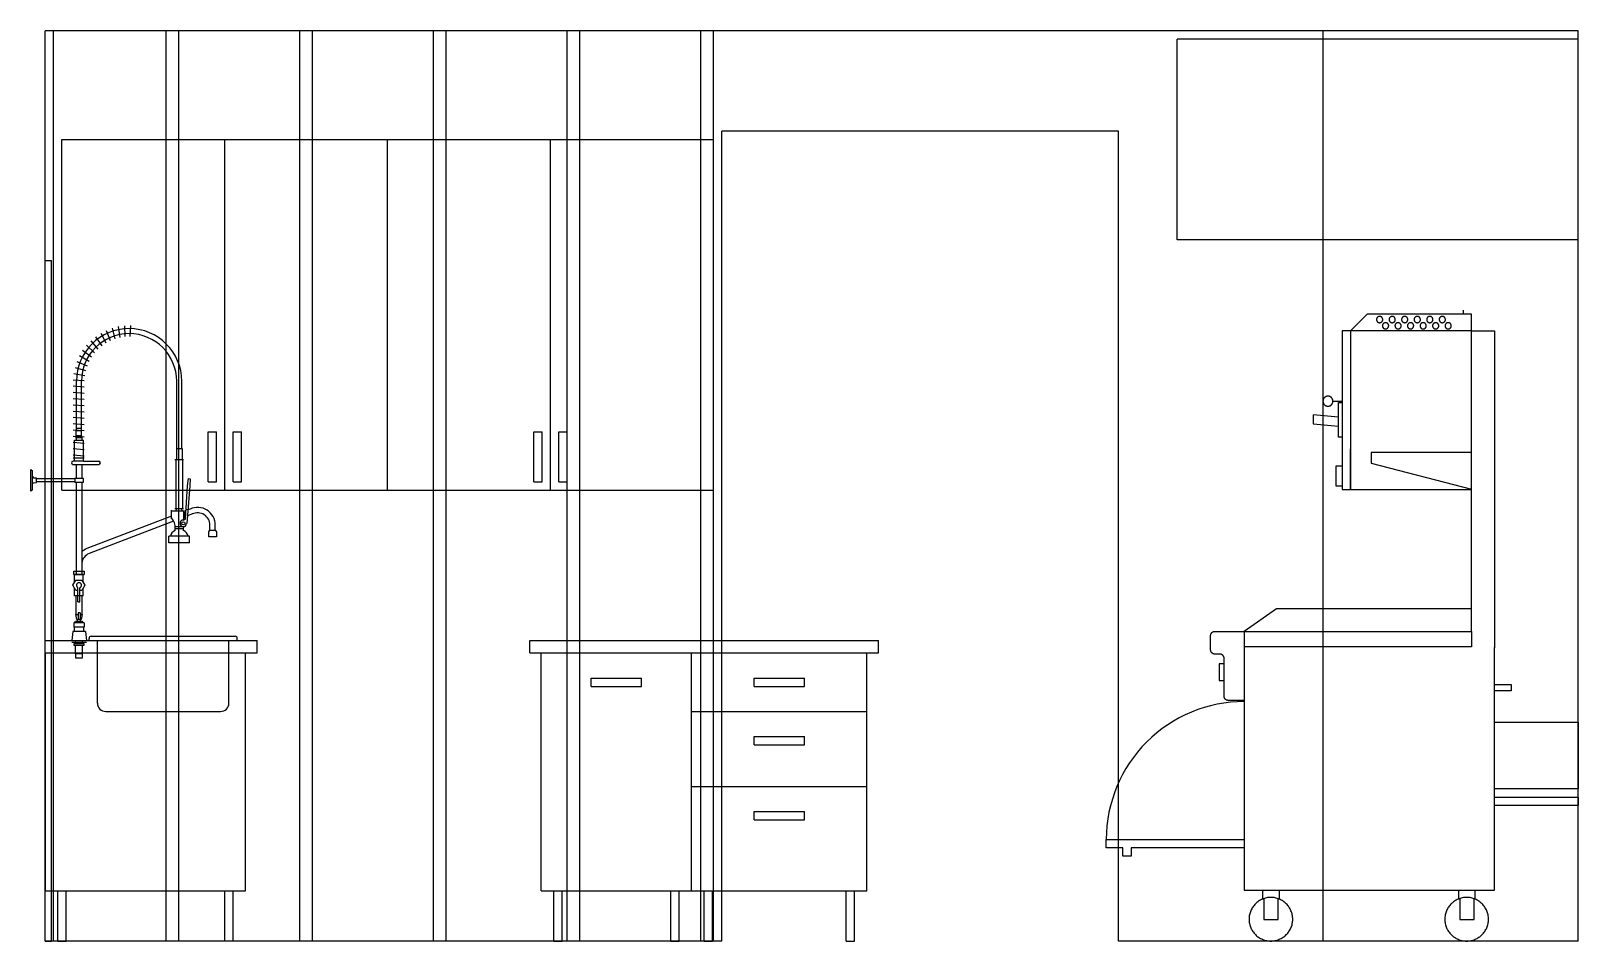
# Model space of a CAD drawing. Header units: inches. Extents: x -538 to 484, y -32 to 459.
# Drawn here: x 298.3 to 483.5, y 200 to 309 of the extents above; entities that cross this region are included whole.
import ezdxf

# ---------------------------------------------------------------- set-up
doc = ezdxf.new("R2010")
doc.units = ezdxf.units.IN
doc.header["$MEASUREMENT"] = 0
for name, color, linetype, lineweight, true_color in [('All Cabinets ... Floor', 6, 'Continuous', 25, 0xff00ff), ('All Cabinets ... Wall', 6, 'Continuous', 25, 0xff00ff), ('Clearances ... Hatches', 2, 'Continuous', 25, 0xffff00), ('Countertops', 9, 'Continuous', 25, 0xc0c0c0), ('Equipment ... Range', 1, 'Continuous', 25, 0xff0000), ('Equipment ... Sink', 1, 'Continuous', 25, 0xff0000), ('Equipment ... Sink ... Faucet', 1, 'Continuous', 25, 0xff0000), ('hood', 3, 'Continuous', 25, 0x00ff00), ('Room ... Doors And Windows', 30, 'Continuous', 25, 0xff7f00), ('Room ... Walls', 4, 'Continuous', 25, 0x00ffff), ('Room ... Walls ... Studs', 5, 'Continuous', 25, 0x0000ff)]:
    doc.layers.add(name, color=color, linetype=linetype, lineweight=lineweight, true_color=true_color)

msp = doc.modelspace()

# ---------------------------------------------------------------- linework, layer by layer
at = {"layer": 'All Cabinets ... Floor'}
for p, q in [((300, 234.5), (324, 234.5)), ((300, 234.5), (300, 206)), ((324, 206), (324, 234.5)), ((359.38, 206), (359.38, 234.5)), ((359.38, 234.5), (398.38, 234.5)), ((377.38, 206), (377.38, 234.5)), ((398.38, 206), (398.38, 234.5)), ((365.38, 231.5), (371.38, 231.5)), ((365.38, 230.5), (365.38, 231.5)), ((365.38, 230.5), (371.38, 230.5)), ((371.38, 230.5), (371.38, 231.5)), ((384.88, 231.5), (390.88, 231.5)), ((384.88, 230.5), (384.88, 231.5)), ((384.88, 230.5), (390.88, 230.5)), ((390.88, 230.5), (390.88, 231.5)), ((377.38, 227.5), (398.38, 227.5)), ((384.88, 224.5), (390.88, 224.5)), ((384.88, 223.5), (384.88, 224.5)), ((390.88, 223.5), (390.88, 224.5)), ((384.88, 223.5), (390.88, 223.5)), ((377.38, 218.5), (398.38, 218.5)), ((384.88, 215.5), (390.88, 215.5)), ((384.88, 214.5), (384.88, 215.5)), ((390.88, 214.5), (390.88, 215.5)), ((384.88, 214.5), (390.88, 214.5)), ((300, 206), (324, 206)), ((301.5, 200), (301.5, 206)), ((302.5, 200), (302.5, 206)), ((321.5, 200), (321.5, 206)), ((322.5, 200), (322.5, 206)), ((359.38, 206), (398.38, 206)), ((360.88, 200), (360.88, 206)), ((361.88, 200), (361.88, 206)), ((374.88, 200), (374.88, 206)), ((375.88, 200), (375.88, 206)), ((378.88, 200), (378.88, 206)), ((379.88, 200), (379.88, 206)), ((395.88, 200), (395.88, 206)), ((396.88, 200), (396.88, 206)), ((301.5, 200), (302.5, 200)), ((360.88, 200), (361.88, 200)), ((374.88, 200), (375.88, 200)), ((378.88, 200), (379.88, 200)), ((395.88, 200), (396.88, 200))]:
    msp.add_line(p, q, dxfattribs=at)
at = {"layer": 'All Cabinets ... Wall'}
for p, q in [((302, 254), (302, 296)), ((302, 296), (380, 296)), ((321.5, 254), (321.5, 296)), ((341, 254), (341, 296)), ((360.5, 254), (360.5, 296)), ((380, 254), (380, 296)), ((319.5, 255), (319.5, 261)), ((319.5, 261), (320.5, 261)), ((320.5, 255), (320.5, 261)), ((322.5, 255), (322.5, 261)), ((322.5, 261), (323.5, 261)), ((323.5, 255), (323.5, 261)), ((358.5, 255), (358.5, 261)), ((358.5, 261), (359.5, 261)), ((359.5, 255), (359.5, 261)), ((361.5, 255), (361.5, 261)), ((361.5, 261), (362.5, 261)), ((362.5, 255), (362.5, 261)), ((302, 254), (380, 254)), ((319.5, 255), (320.5, 255)), ((322.5, 255), (323.5, 255)), ((358.5, 255), (359.5, 255)), ((361.5, 255), (362.5, 255))]:
    msp.add_line(p, q, dxfattribs=at)
at = {"layer": 'Clearances ... Hatches'}
for points in [[(443.53, 228.69), (442.71, 228.67), (441.9, 228.6), (441.1, 228.5), (440.3, 228.37), (439.51, 228.19), (438.73, 227.97), (437.97, 227.72), (437.22, 227.43), (436.48, 227.1), (435.76, 226.74), (435.06, 226.34), (434.38, 225.91), (433.72, 225.45), (433.08, 224.95), (432.46, 224.42), (431.87, 223.85), (431.3, 223.26), (430.77, 222.64), (430.27, 222), (429.81, 221.34), (429.37, 220.66), (428.98, 219.96), (428.62, 219.24), (428.29, 218.5), (428, 217.75), (427.75, 216.98), (427.53, 216.21), (427.35, 215.42), (427.21, 214.62), (427.11, 213.82), (427.05, 213), (427.03, 212.19)], [(443.52, 211.17), (430.02, 211.17), (430.02, 210.17), (429.02, 210.17), (429.02, 211.17), (427.02, 211.17), (427.02, 212.17), (443.52, 212.17)]]:
    msp.add_lwpolyline(points, dxfattribs=at)
at = {"layer": 'Countertops'}
for p, q in [((300, 236), (325.38, 236)), ((325.38, 234.5), (325.38, 236)), ((358, 234.5), (358, 236)), ((358, 236), (399.75, 236)), ((399.75, 234.5), (399.75, 236)), ((300, 234.5), (325.38, 234.5)), ((358, 234.5), (399.75, 234.5))]:
    msp.add_line(p, q, dxfattribs=at)
at = {"layer": 'Equipment ... Range'}
for points in [[(470.75, 273.07), (455.25, 273.07), (455.25, 254.07), (470.75, 254.07), (470.75, 275.07), (458.25, 275.07), (456.25, 273.07), (456.25, 254.07), (456.25, 258.96)], [(469.75, 275.57), (469.75, 275.07)], [(470.75, 237.09), (470.75, 273.07), (473.5, 273.07), (473.5, 235.13)], [(454.82, 262.76), (451.79, 263.04), (451.79, 261.95), (454.82, 261.67)], [(454.16, 264.66), (455.25, 264.66)], [(455.25, 260.33), (454.82, 260.33), (454.82, 264.49), (455.25, 264.49)], [(470.75, 258.5), (458.75, 258.5), (458.75, 257.25), (470.75, 254.12)], [(455.25, 256.88), (454.5, 256.88), (454.5, 254.52), (455.25, 254.52)], [(470.62, 239.8), (447.4, 239.8), (443.53, 237.09)], [(443.52, 228.83), (441.63, 228.83), (441.6, 228.83), (441.57, 228.83), (441.55, 228.83), (441.52, 228.84), (441.5, 228.84), (441.48, 228.85), (441.45, 228.86), (441.43, 228.86), (441.41, 228.87), (441.39, 228.89), (441.37, 228.9), (441.35, 228.91), (441.33, 228.92), (441.31, 228.94), (441.29, 228.95), (441.27, 228.97), (441.25, 228.99), (441.24, 229.01), (441.22, 229.03), (441.21, 229.05), (441.2, 229.07), (441.19, 229.09), (441.17, 229.11), (441.16, 229.13), (441.16, 229.15), (441.15, 229.18), (441.14, 229.2), (441.14, 229.22), (441.13, 229.25), (441.13, 229.27), (441.13, 229.3), (441.13, 229.33), (441.13, 233.87), (441.12, 233.89), (441.12, 233.92), (441.12, 233.94), (441.12, 233.97), (441.11, 233.99), (441.1, 234.01), (441.1, 234.04), (441.09, 234.06), (441.08, 234.08), (441.07, 234.1), (441.05, 234.12), (441.04, 234.14), (441.03, 234.16), (441.01, 234.18), (441, 234.2), (440.98, 234.22), (440.96, 234.24), (440.94, 234.25), (440.92, 234.27), (440.9, 234.28), (440.88, 234.3), (440.86, 234.31), (440.84, 234.32), (440.82, 234.33), (440.79, 234.34), (440.77, 234.35), (440.75, 234.35), (440.72, 234.36), (440.7, 234.36), (440.67, 234.36), (440.65, 234.37), (440.63, 234.37), (440.02, 234.37), (440, 234.37), (439.97, 234.37), (439.95, 234.37), (439.93, 234.38), (439.9, 234.38), (439.88, 234.39), (439.85, 234.4), (439.83, 234.41), (439.81, 234.42), (439.79, 234.43), (439.77, 234.44), (439.75, 234.45), (439.73, 234.47), (439.71, 234.48), (439.69, 234.5), (439.67, 234.51), (439.65, 234.53), (439.64, 234.55), (439.62, 234.57), (439.61, 234.59), (439.59, 234.61), (439.58, 234.63), (439.57, 234.65), (439.56, 234.68), (439.55, 234.7), (439.55, 234.72), (439.54, 234.75), (439.53, 234.77), (439.53, 234.79), (439.53, 234.82), (439.52, 234.84), (439.52, 234.87), (439.52, 236.59), (439.52, 236.62), (439.53, 236.64), (439.53, 236.67), (439.53, 236.69), (439.54, 236.72), (439.55, 236.74), (439.55, 236.76), (439.56, 236.78), (439.57, 236.81), (439.58, 236.83), (439.59, 236.85), (439.61, 236.87), (439.62, 236.89), (439.64, 236.91), (439.65, 236.93), (439.67, 236.95), (439.69, 236.96), (439.71, 236.98), (439.73, 237), (439.75, 237.01), (439.77, 237.02), (439.79, 237.03), (439.81, 237.05), (439.83, 237.06), (439.85, 237.06), (439.88, 237.07), (439.9, 237.08), (439.93, 237.08), (439.95, 237.09), (439.97, 237.09), (440, 237.09), (440.02, 237.09), (470.75, 237.09), (470.75, 235.24), (443.52, 235.24)], [(443.52, 237.09), (443.52, 206.1), (473.5, 206.1), (473.5, 235.14)], [(441.13, 233.22), (440.54, 233.22)], [(440.54, 233.22), (440.54, 231.22)], [(440.54, 231.22), (441.13, 231.22)], [(473.5, 230.72), (475.5, 230.72), (475.5, 229.97), (473.5, 229.97)], [(473.5, 226.23), (483.5, 226.23), (483.5, 218.23), (473.5, 218.23)], [(473.5, 217.23), (483.5, 217.23), (483.5, 216.23), (473.5, 216.23)], [(445.74, 206.1), (445.74, 205.04), (445.89, 205.04), (445.89, 202.6), (447.61, 202.6), (447.61, 205.04), (447.76, 205.04), (447.76, 206.1)], [(469.18, 206.1), (469.18, 205.04), (469.33, 205.04), (469.33, 202.6), (471.05, 202.6), (471.05, 205.04), (471.2, 205.04), (471.2, 206.1)]]:
    msp.add_lwpolyline(points, dxfattribs=at)
for points in [[(460.12, 274.43), (460.12, 274.45), (460.12, 274.47), (460.12, 274.49), (460.12, 274.51), (460.11, 274.53), (460.11, 274.54), (460.1, 274.56), (460.09, 274.58), (460.09, 274.6), (460.08, 274.61), (460.07, 274.63), (460.06, 274.64), (460.05, 274.66), (460.04, 274.67), (460.03, 274.68), (460.01, 274.7), (460, 274.71), (459.99, 274.72), (459.97, 274.73), (459.96, 274.74), (459.94, 274.75), (459.93, 274.76), (459.91, 274.77), (459.9, 274.78), (459.88, 274.78), (459.86, 274.79), (459.84, 274.8), (459.83, 274.8), (459.81, 274.8), (459.79, 274.81), (459.77, 274.81), (459.75, 274.81), (459.73, 274.81), (459.71, 274.81), (459.69, 274.8), (459.68, 274.8), (459.66, 274.8), (459.64, 274.79), (459.62, 274.78), (459.61, 274.78), (459.59, 274.77), (459.57, 274.76), (459.56, 274.75), (459.54, 274.74), (459.53, 274.73), (459.51, 274.72), (459.5, 274.71), (459.49, 274.7), (459.47, 274.68), (459.46, 274.67), (459.45, 274.66), (459.44, 274.64), (459.43, 274.63), (459.42, 274.61), (459.41, 274.6), (459.41, 274.58), (459.4, 274.56), (459.39, 274.54), (459.39, 274.53), (459.38, 274.51), (459.38, 274.49), (459.38, 274.47), (459.38, 274.45), (459.38, 274.43), (459.38, 274.41), (459.38, 274.4), (459.38, 274.38), (459.38, 274.36), (459.39, 274.34), (459.39, 274.32), (459.4, 274.31), (459.41, 274.29), (459.41, 274.27), (459.42, 274.26), (459.43, 274.24), (459.44, 274.23), (459.45, 274.21), (459.46, 274.2), (459.47, 274.18), (459.49, 274.17), (459.5, 274.16), (459.51, 274.15), (459.53, 274.14), (459.54, 274.12), (459.56, 274.12), (459.57, 274.11), (459.59, 274.1), (459.61, 274.09), (459.62, 274.08), (459.64, 274.08), (459.66, 274.07), (459.68, 274.07), (459.69, 274.07), (459.71, 274.06), (459.73, 274.06), (459.75, 274.06), (459.77, 274.06), (459.79, 274.06), (459.81, 274.07), (459.83, 274.07), (459.84, 274.07), (459.86, 274.08), (459.88, 274.08), (459.9, 274.09), (459.91, 274.1), (459.93, 274.11), (459.94, 274.12), (459.96, 274.12), (459.97, 274.14), (459.99, 274.15), (460, 274.16), (460.01, 274.17), (460.03, 274.18), (460.04, 274.2), (460.05, 274.21), (460.06, 274.23), (460.07, 274.24), (460.08, 274.26), (460.09, 274.27), (460.09, 274.29), (460.1, 274.31), (460.11, 274.32), (460.11, 274.34), (460.12, 274.36), (460.12, 274.38), (460.12, 274.4), (460.12, 274.41)], [(461.62, 274.43), (461.62, 274.45), (461.62, 274.47), (461.62, 274.49), (461.62, 274.51), (461.61, 274.53), (461.61, 274.54), (461.6, 274.56), (461.59, 274.58), (461.59, 274.6), (461.58, 274.61), (461.57, 274.63), (461.56, 274.64), (461.55, 274.66), (461.54, 274.67), (461.53, 274.68), (461.51, 274.7), (461.5, 274.71), (461.49, 274.72), (461.47, 274.73), (461.46, 274.74), (461.44, 274.75), (461.43, 274.76), (461.41, 274.77), (461.4, 274.78), (461.38, 274.78), (461.36, 274.79), (461.34, 274.8), (461.33, 274.8), (461.31, 274.8), (461.29, 274.81), (461.27, 274.81), (461.25, 274.81), (461.23, 274.81), (461.21, 274.81), (461.19, 274.8), (461.18, 274.8), (461.16, 274.8), (461.14, 274.79), (461.12, 274.78), (461.11, 274.78), (461.09, 274.77), (461.07, 274.76), (461.06, 274.75), (461.04, 274.74), (461.03, 274.73), (461.01, 274.72), (461, 274.71), (460.99, 274.7), (460.97, 274.68), (460.96, 274.67), (460.95, 274.66), (460.94, 274.64), (460.93, 274.63), (460.92, 274.61), (460.91, 274.6), (460.91, 274.58), (460.9, 274.56), (460.89, 274.54), (460.89, 274.53), (460.88, 274.51), (460.88, 274.49), (460.88, 274.47), (460.88, 274.45), (460.88, 274.43), (460.88, 274.41), (460.88, 274.4), (460.88, 274.38), (460.88, 274.36), (460.89, 274.34), (460.89, 274.32), (460.9, 274.31), (460.91, 274.29), (460.91, 274.27), (460.92, 274.26), (460.93, 274.24), (460.94, 274.23), (460.95, 274.21), (460.96, 274.2), (460.97, 274.18), (460.99, 274.17), (461, 274.16), (461.01, 274.15), (461.03, 274.14), (461.04, 274.12), (461.06, 274.12), (461.07, 274.11), (461.09, 274.1), (461.11, 274.09), (461.12, 274.08), (461.14, 274.08), (461.16, 274.07), (461.18, 274.07), (461.19, 274.07), (461.21, 274.06), (461.23, 274.06), (461.25, 274.06), (461.27, 274.06), (461.29, 274.06), (461.31, 274.07), (461.33, 274.07), (461.34, 274.07), (461.36, 274.08), (461.38, 274.08), (461.4, 274.09), (461.41, 274.1), (461.43, 274.11), (461.44, 274.12), (461.46, 274.12), (461.47, 274.14), (461.49, 274.15), (461.5, 274.16), (461.51, 274.17), (461.53, 274.18), (461.54, 274.2), (461.55, 274.21), (461.56, 274.23), (461.57, 274.24), (461.58, 274.26), (461.59, 274.27), (461.59, 274.29), (461.6, 274.31), (461.61, 274.32), (461.61, 274.34), (461.62, 274.36), (461.62, 274.38), (461.62, 274.4), (461.62, 274.41)], [(463.12, 274.43), (463.12, 274.45), (463.12, 274.47), (463.12, 274.49), (463.12, 274.51), (463.11, 274.53), (463.11, 274.54), (463.1, 274.56), (463.09, 274.58), (463.09, 274.6), (463.08, 274.61), (463.07, 274.63), (463.06, 274.64), (463.05, 274.66), (463.04, 274.67), (463.03, 274.68), (463.01, 274.7), (463, 274.71), (462.99, 274.72), (462.97, 274.73), (462.96, 274.74), (462.94, 274.75), (462.93, 274.76), (462.91, 274.77), (462.9, 274.78), (462.88, 274.78), (462.86, 274.79), (462.84, 274.8), (462.83, 274.8), (462.81, 274.8), (462.79, 274.81), (462.77, 274.81), (462.75, 274.81), (462.73, 274.81), (462.71, 274.81), (462.69, 274.8), (462.68, 274.8), (462.66, 274.8), (462.64, 274.79), (462.62, 274.78), (462.61, 274.78), (462.59, 274.77), (462.57, 274.76), (462.56, 274.75), (462.54, 274.74), (462.53, 274.73), (462.51, 274.72), (462.5, 274.71), (462.49, 274.7), (462.47, 274.68), (462.46, 274.67), (462.45, 274.66), (462.44, 274.64), (462.43, 274.63), (462.42, 274.61), (462.41, 274.6), (462.41, 274.58), (462.4, 274.56), (462.39, 274.54), (462.39, 274.53), (462.38, 274.51), (462.38, 274.49), (462.38, 274.47), (462.38, 274.45), (462.38, 274.43), (462.38, 274.41), (462.38, 274.4), (462.38, 274.38), (462.38, 274.36), (462.39, 274.34), (462.39, 274.32), (462.4, 274.31), (462.41, 274.29), (462.41, 274.27), (462.42, 274.26), (462.43, 274.24), (462.44, 274.23), (462.45, 274.21), (462.46, 274.2), (462.47, 274.18), (462.49, 274.17), (462.5, 274.16), (462.51, 274.15), (462.53, 274.14), (462.54, 274.12), (462.56, 274.12), (462.57, 274.11), (462.59, 274.1), (462.61, 274.09), (462.62, 274.08), (462.64, 274.08), (462.66, 274.07), (462.68, 274.07), (462.69, 274.07), (462.71, 274.06), (462.73, 274.06), (462.75, 274.06), (462.77, 274.06), (462.79, 274.06), (462.81, 274.07), (462.83, 274.07), (462.84, 274.07), (462.86, 274.08), (462.88, 274.08), (462.9, 274.09), (462.91, 274.1), (462.93, 274.11), (462.94, 274.12), (462.96, 274.12), (462.97, 274.14), (462.99, 274.15), (463, 274.16), (463.01, 274.17), (463.03, 274.18), (463.04, 274.2), (463.05, 274.21), (463.06, 274.23), (463.07, 274.24), (463.08, 274.26), (463.09, 274.27), (463.09, 274.29), (463.1, 274.31), (463.11, 274.32), (463.11, 274.34), (463.12, 274.36), (463.12, 274.38), (463.12, 274.4), (463.12, 274.41)], [(464.62, 274.43), (464.62, 274.45), (464.62, 274.47), (464.62, 274.49), (464.62, 274.51), (464.61, 274.53), (464.61, 274.54), (464.6, 274.56), (464.59, 274.58), (464.59, 274.6), (464.58, 274.61), (464.57, 274.63), (464.56, 274.64), (464.55, 274.66), (464.54, 274.67), (464.53, 274.68), (464.51, 274.7), (464.5, 274.71), (464.49, 274.72), (464.47, 274.73), (464.46, 274.74), (464.44, 274.75), (464.43, 274.76), (464.41, 274.77), (464.4, 274.78), (464.38, 274.78), (464.36, 274.79), (464.34, 274.8), (464.33, 274.8), (464.31, 274.8), (464.29, 274.81), (464.27, 274.81), (464.25, 274.81), (464.23, 274.81), (464.21, 274.81), (464.19, 274.8), (464.18, 274.8), (464.16, 274.8), (464.14, 274.79), (464.12, 274.78), (464.11, 274.78), (464.09, 274.77), (464.07, 274.76), (464.06, 274.75), (464.04, 274.74), (464.03, 274.73), (464.01, 274.72), (464, 274.71), (463.99, 274.7), (463.97, 274.68), (463.96, 274.67), (463.95, 274.66), (463.94, 274.64), (463.93, 274.63), (463.92, 274.61), (463.91, 274.6), (463.91, 274.58), (463.9, 274.56), (463.89, 274.54), (463.89, 274.53), (463.88, 274.51), (463.88, 274.49), (463.88, 274.47), (463.88, 274.45), (463.88, 274.43), (463.88, 274.41), (463.88, 274.4), (463.88, 274.38), (463.88, 274.36), (463.89, 274.34), (463.89, 274.32), (463.9, 274.31), (463.91, 274.29), (463.91, 274.27), (463.92, 274.26), (463.93, 274.24), (463.94, 274.23), (463.95, 274.21), (463.96, 274.2), (463.97, 274.18), (463.99, 274.17), (464, 274.16), (464.01, 274.15), (464.03, 274.14), (464.04, 274.12), (464.06, 274.12), (464.07, 274.11), (464.09, 274.1), (464.11, 274.09), (464.12, 274.08), (464.14, 274.08), (464.16, 274.07), (464.18, 274.07), (464.19, 274.07), (464.21, 274.06), (464.23, 274.06), (464.25, 274.06), (464.27, 274.06), (464.29, 274.06), (464.31, 274.07), (464.33, 274.07), (464.34, 274.07), (464.36, 274.08), (464.38, 274.08), (464.4, 274.09), (464.41, 274.1), (464.43, 274.11), (464.44, 274.12), (464.46, 274.12), (464.47, 274.14), (464.49, 274.15), (464.5, 274.16), (464.51, 274.17), (464.53, 274.18), (464.54, 274.2), (464.55, 274.21), (464.56, 274.23), (464.57, 274.24), (464.58, 274.26), (464.59, 274.27), (464.59, 274.29), (464.6, 274.31), (464.61, 274.32), (464.61, 274.34), (464.62, 274.36), (464.62, 274.38), (464.62, 274.4), (464.62, 274.41)], [(466.12, 274.43), (466.12, 274.45), (466.12, 274.47), (466.12, 274.49), (466.12, 274.51), (466.11, 274.53), (466.11, 274.54), (466.1, 274.56), (466.09, 274.58), (466.09, 274.6), (466.08, 274.61), (466.07, 274.63), (466.06, 274.64), (466.05, 274.66), (466.04, 274.67), (466.03, 274.68), (466.01, 274.7), (466, 274.71), (465.99, 274.72), (465.97, 274.73), (465.96, 274.74), (465.94, 274.75), (465.93, 274.76), (465.91, 274.77), (465.9, 274.78), (465.88, 274.78), (465.86, 274.79), (465.84, 274.8), (465.83, 274.8), (465.81, 274.8), (465.79, 274.81), (465.77, 274.81), (465.75, 274.81), (465.73, 274.81), (465.71, 274.81), (465.69, 274.8), (465.68, 274.8), (465.66, 274.8), (465.64, 274.79), (465.62, 274.78), (465.61, 274.78), (465.59, 274.77), (465.57, 274.76), (465.56, 274.75), (465.54, 274.74), (465.53, 274.73), (465.51, 274.72), (465.5, 274.71), (465.49, 274.7), (465.47, 274.68), (465.46, 274.67), (465.45, 274.66), (465.44, 274.64), (465.43, 274.63), (465.42, 274.61), (465.41, 274.6), (465.41, 274.58), (465.4, 274.56), (465.39, 274.54), (465.39, 274.53), (465.38, 274.51), (465.38, 274.49), (465.38, 274.47), (465.38, 274.45), (465.38, 274.43), (465.38, 274.41), (465.38, 274.4), (465.38, 274.38), (465.38, 274.36), (465.39, 274.34), (465.39, 274.32), (465.4, 274.31), (465.41, 274.29), (465.41, 274.27), (465.42, 274.26), (465.43, 274.24), (465.44, 274.23), (465.45, 274.21), (465.46, 274.2), (465.47, 274.18), (465.49, 274.17), (465.5, 274.16), (465.51, 274.15), (465.53, 274.14), (465.54, 274.12), (465.56, 274.12), (465.57, 274.11), (465.59, 274.1), (465.61, 274.09), (465.62, 274.08), (465.64, 274.08), (465.66, 274.07), (465.68, 274.07), (465.69, 274.07), (465.71, 274.06), (465.73, 274.06), (465.75, 274.06), (465.77, 274.06), (465.79, 274.06), (465.81, 274.07), (465.83, 274.07), (465.84, 274.07), (465.86, 274.08), (465.88, 274.08), (465.9, 274.09), (465.91, 274.1), (465.93, 274.11), (465.94, 274.12), (465.96, 274.12), (465.97, 274.14), (465.99, 274.15), (466, 274.16), (466.01, 274.17), (466.03, 274.18), (466.04, 274.2), (466.05, 274.21), (466.06, 274.23), (466.07, 274.24), (466.08, 274.26), (466.09, 274.27), (466.09, 274.29), (466.1, 274.31), (466.11, 274.32), (466.11, 274.34), (466.12, 274.36), (466.12, 274.38), (466.12, 274.4), (466.12, 274.41)], [(467.62, 274.43), (467.62, 274.45), (467.62, 274.47), (467.62, 274.49), (467.62, 274.51), (467.61, 274.53), (467.61, 274.54), (467.6, 274.56), (467.59, 274.58), (467.59, 274.6), (467.58, 274.61), (467.57, 274.63), (467.56, 274.64), (467.55, 274.66), (467.54, 274.67), (467.53, 274.68), (467.51, 274.7), (467.5, 274.71), (467.49, 274.72), (467.47, 274.73), (467.46, 274.74), (467.44, 274.75), (467.43, 274.76), (467.41, 274.77), (467.4, 274.78), (467.38, 274.78), (467.36, 274.79), (467.34, 274.8), (467.33, 274.8), (467.31, 274.8), (467.29, 274.81), (467.27, 274.81), (467.25, 274.81), (467.23, 274.81), (467.21, 274.81), (467.19, 274.8), (467.18, 274.8), (467.16, 274.8), (467.14, 274.79), (467.12, 274.78), (467.11, 274.78), (467.09, 274.77), (467.07, 274.76), (467.06, 274.75), (467.04, 274.74), (467.03, 274.73), (467.01, 274.72), (467, 274.71), (466.99, 274.7), (466.97, 274.68), (466.96, 274.67), (466.95, 274.66), (466.94, 274.64), (466.93, 274.63), (466.92, 274.61), (466.91, 274.6), (466.91, 274.58), (466.9, 274.56), (466.89, 274.54), (466.89, 274.53), (466.88, 274.51), (466.88, 274.49), (466.88, 274.47), (466.88, 274.45), (466.88, 274.43), (466.88, 274.41), (466.88, 274.4), (466.88, 274.38), (466.88, 274.36), (466.89, 274.34), (466.89, 274.32), (466.9, 274.31), (466.91, 274.29), (466.91, 274.27), (466.92, 274.26), (466.93, 274.24), (466.94, 274.23), (466.95, 274.21), (466.96, 274.2), (466.97, 274.18), (466.99, 274.17), (467, 274.16), (467.01, 274.15), (467.03, 274.14), (467.04, 274.12), (467.06, 274.12), (467.07, 274.11), (467.09, 274.1), (467.11, 274.09), (467.12, 274.08), (467.14, 274.08), (467.16, 274.07), (467.18, 274.07), (467.19, 274.07), (467.21, 274.06), (467.23, 274.06), (467.25, 274.06), (467.27, 274.06), (467.29, 274.06), (467.31, 274.07), (467.33, 274.07), (467.34, 274.07), (467.36, 274.08), (467.38, 274.08), (467.4, 274.09), (467.41, 274.1), (467.43, 274.11), (467.44, 274.12), (467.46, 274.12), (467.47, 274.14), (467.49, 274.15), (467.5, 274.16), (467.51, 274.17), (467.53, 274.18), (467.54, 274.2), (467.55, 274.21), (467.56, 274.23), (467.57, 274.24), (467.58, 274.26), (467.59, 274.27), (467.59, 274.29), (467.6, 274.31), (467.61, 274.32), (467.61, 274.34), (467.62, 274.36), (467.62, 274.38), (467.62, 274.4), (467.62, 274.41)], [(460.83, 273.69), (460.83, 273.71), (460.83, 273.73), (460.82, 273.75), (460.82, 273.76), (460.82, 273.78), (460.81, 273.8), (460.81, 273.82), (460.8, 273.83), (460.79, 273.85), (460.78, 273.87), (460.77, 273.88), (460.76, 273.9), (460.75, 273.91), (460.74, 273.93), (460.73, 273.94), (460.72, 273.95), (460.71, 273.96), (460.69, 273.98), (460.68, 273.99), (460.66, 274), (460.65, 274.01), (460.63, 274.02), (460.62, 274.02), (460.6, 274.03), (460.58, 274.04), (460.57, 274.04), (460.55, 274.05), (460.53, 274.05), (460.51, 274.06), (460.49, 274.06), (460.47, 274.06), (460.45, 274.06), (460.44, 274.06), (460.42, 274.06), (460.4, 274.06), (460.38, 274.05), (460.36, 274.05), (460.34, 274.04), (460.33, 274.04), (460.31, 274.03), (460.29, 274.02), (460.28, 274.02), (460.26, 274.01), (460.25, 274), (460.23, 273.99), (460.22, 273.98), (460.2, 273.96), (460.19, 273.95), (460.18, 273.94), (460.17, 273.93), (460.16, 273.91), (460.15, 273.9), (460.14, 273.88), (460.13, 273.87), (460.12, 273.85), (460.11, 273.83), (460.1, 273.82), (460.1, 273.8), (460.09, 273.78), (460.09, 273.76), (460.09, 273.75), (460.08, 273.73), (460.08, 273.71), (460.08, 273.69), (460.08, 273.67), (460.08, 273.65), (460.09, 273.63), (460.09, 273.61), (460.09, 273.6), (460.1, 273.58), (460.1, 273.56), (460.11, 273.54), (460.12, 273.53), (460.13, 273.51), (460.14, 273.5), (460.15, 273.48), (460.16, 273.47), (460.17, 273.45), (460.18, 273.44), (460.19, 273.42), (460.2, 273.41), (460.22, 273.4), (460.23, 273.39), (460.25, 273.38), (460.26, 273.37), (460.28, 273.36), (460.29, 273.35), (460.31, 273.34), (460.33, 273.34), (460.34, 273.33), (460.36, 273.33), (460.38, 273.32), (460.4, 273.32), (460.42, 273.32), (460.44, 273.32), (460.45, 273.32), (460.47, 273.32), (460.49, 273.32), (460.51, 273.32), (460.53, 273.32), (460.55, 273.33), (460.57, 273.33), (460.58, 273.34), (460.6, 273.34), (460.62, 273.35), (460.63, 273.36), (460.65, 273.37), (460.66, 273.38), (460.68, 273.39), (460.69, 273.4), (460.71, 273.41), (460.72, 273.42), (460.73, 273.44), (460.74, 273.45), (460.75, 273.47), (460.76, 273.48), (460.77, 273.5), (460.78, 273.51), (460.79, 273.53), (460.8, 273.54), (460.81, 273.56), (460.81, 273.58), (460.82, 273.6), (460.82, 273.61), (460.82, 273.63), (460.83, 273.65), (460.83, 273.67)], [(462.33, 273.69), (462.33, 273.71), (462.33, 273.73), (462.32, 273.75), (462.32, 273.76), (462.32, 273.78), (462.31, 273.8), (462.31, 273.82), (462.3, 273.83), (462.29, 273.85), (462.28, 273.87), (462.27, 273.88), (462.26, 273.9), (462.25, 273.91), (462.24, 273.93), (462.23, 273.94), (462.22, 273.95), (462.21, 273.96), (462.19, 273.98), (462.18, 273.99), (462.16, 274), (462.15, 274.01), (462.13, 274.02), (462.12, 274.02), (462.1, 274.03), (462.08, 274.04), (462.07, 274.04), (462.05, 274.05), (462.03, 274.05), (462.01, 274.06), (461.99, 274.06), (461.97, 274.06), (461.95, 274.06), (461.94, 274.06), (461.92, 274.06), (461.9, 274.06), (461.88, 274.05), (461.86, 274.05), (461.84, 274.04), (461.83, 274.04), (461.81, 274.03), (461.79, 274.02), (461.78, 274.02), (461.76, 274.01), (461.75, 274), (461.73, 273.99), (461.72, 273.98), (461.7, 273.96), (461.69, 273.95), (461.68, 273.94), (461.67, 273.93), (461.66, 273.91), (461.65, 273.9), (461.64, 273.88), (461.63, 273.87), (461.62, 273.85), (461.61, 273.83), (461.6, 273.82), (461.6, 273.8), (461.59, 273.78), (461.59, 273.76), (461.59, 273.75), (461.58, 273.73), (461.58, 273.71), (461.58, 273.69), (461.58, 273.67), (461.58, 273.65), (461.59, 273.63), (461.59, 273.61), (461.59, 273.6), (461.6, 273.58), (461.6, 273.56), (461.61, 273.54), (461.62, 273.53), (461.63, 273.51), (461.64, 273.5), (461.65, 273.48), (461.66, 273.47), (461.67, 273.45), (461.68, 273.44), (461.69, 273.42), (461.7, 273.41), (461.72, 273.4), (461.73, 273.39), (461.75, 273.38), (461.76, 273.37), (461.78, 273.36), (461.79, 273.35), (461.81, 273.34), (461.83, 273.34), (461.84, 273.33), (461.86, 273.33), (461.88, 273.32), (461.9, 273.32), (461.92, 273.32), (461.94, 273.32), (461.95, 273.32), (461.97, 273.32), (461.99, 273.32), (462.01, 273.32), (462.03, 273.32), (462.05, 273.33), (462.07, 273.33), (462.08, 273.34), (462.1, 273.34), (462.12, 273.35), (462.13, 273.36), (462.15, 273.37), (462.16, 273.38), (462.18, 273.39), (462.19, 273.4), (462.21, 273.41), (462.22, 273.42), (462.23, 273.44), (462.24, 273.45), (462.25, 273.47), (462.26, 273.48), (462.27, 273.5), (462.28, 273.51), (462.29, 273.53), (462.3, 273.54), (462.31, 273.56), (462.31, 273.58), (462.32, 273.6), (462.32, 273.61), (462.32, 273.63), (462.33, 273.65), (462.33, 273.67)], [(463.83, 273.69), (463.83, 273.71), (463.83, 273.73), (463.82, 273.75), (463.82, 273.76), (463.82, 273.78), (463.81, 273.8), (463.81, 273.82), (463.8, 273.83), (463.79, 273.85), (463.78, 273.87), (463.77, 273.88), (463.76, 273.9), (463.75, 273.91), (463.74, 273.93), (463.73, 273.94), (463.72, 273.95), (463.71, 273.96), (463.69, 273.98), (463.68, 273.99), (463.66, 274), (463.65, 274.01), (463.63, 274.02), (463.62, 274.02), (463.6, 274.03), (463.58, 274.04), (463.57, 274.04), (463.55, 274.05), (463.53, 274.05), (463.51, 274.06), (463.49, 274.06), (463.47, 274.06), (463.45, 274.06), (463.44, 274.06), (463.42, 274.06), (463.4, 274.06), (463.38, 274.05), (463.36, 274.05), (463.34, 274.04), (463.33, 274.04), (463.31, 274.03), (463.29, 274.02), (463.28, 274.02), (463.26, 274.01), (463.25, 274), (463.23, 273.99), (463.22, 273.98), (463.2, 273.96), (463.19, 273.95), (463.18, 273.94), (463.17, 273.93), (463.16, 273.91), (463.15, 273.9), (463.14, 273.88), (463.13, 273.87), (463.12, 273.85), (463.11, 273.83), (463.1, 273.82), (463.1, 273.8), (463.09, 273.78), (463.09, 273.76), (463.09, 273.75), (463.08, 273.73), (463.08, 273.71), (463.08, 273.69), (463.08, 273.67), (463.08, 273.65), (463.09, 273.63), (463.09, 273.61), (463.09, 273.6), (463.1, 273.58), (463.1, 273.56), (463.11, 273.54), (463.12, 273.53), (463.13, 273.51), (463.14, 273.5), (463.15, 273.48), (463.16, 273.47), (463.17, 273.45), (463.18, 273.44), (463.19, 273.42), (463.2, 273.41), (463.22, 273.4), (463.23, 273.39), (463.25, 273.38), (463.26, 273.37), (463.28, 273.36), (463.29, 273.35), (463.31, 273.34), (463.33, 273.34), (463.34, 273.33), (463.36, 273.33), (463.38, 273.32), (463.4, 273.32), (463.42, 273.32), (463.44, 273.32), (463.45, 273.32), (463.47, 273.32), (463.49, 273.32), (463.51, 273.32), (463.53, 273.32), (463.55, 273.33), (463.57, 273.33), (463.58, 273.34), (463.6, 273.34), (463.62, 273.35), (463.63, 273.36), (463.65, 273.37), (463.66, 273.38), (463.68, 273.39), (463.69, 273.4), (463.71, 273.41), (463.72, 273.42), (463.73, 273.44), (463.74, 273.45), (463.75, 273.47), (463.76, 273.48), (463.77, 273.5), (463.78, 273.51), (463.79, 273.53), (463.8, 273.54), (463.81, 273.56), (463.81, 273.58), (463.82, 273.6), (463.82, 273.61), (463.82, 273.63), (463.83, 273.65), (463.83, 273.67)], [(465.33, 273.69), (465.33, 273.71), (465.33, 273.73), (465.32, 273.75), (465.32, 273.76), (465.32, 273.78), (465.31, 273.8), (465.31, 273.82), (465.3, 273.83), (465.29, 273.85), (465.28, 273.87), (465.27, 273.88), (465.26, 273.9), (465.25, 273.91), (465.24, 273.93), (465.23, 273.94), (465.22, 273.95), (465.21, 273.96), (465.19, 273.98), (465.18, 273.99), (465.16, 274), (465.15, 274.01), (465.13, 274.02), (465.12, 274.02), (465.1, 274.03), (465.08, 274.04), (465.07, 274.04), (465.05, 274.05), (465.03, 274.05), (465.01, 274.06), (464.99, 274.06), (464.97, 274.06), (464.95, 274.06), (464.94, 274.06), (464.92, 274.06), (464.9, 274.06), (464.88, 274.05), (464.86, 274.05), (464.84, 274.04), (464.83, 274.04), (464.81, 274.03), (464.79, 274.02), (464.78, 274.02), (464.76, 274.01), (464.75, 274), (464.73, 273.99), (464.72, 273.98), (464.7, 273.96), (464.69, 273.95), (464.68, 273.94), (464.67, 273.93), (464.66, 273.91), (464.65, 273.9), (464.64, 273.88), (464.63, 273.87), (464.62, 273.85), (464.61, 273.83), (464.6, 273.82), (464.6, 273.8), (464.59, 273.78), (464.59, 273.76), (464.59, 273.75), (464.58, 273.73), (464.58, 273.71), (464.58, 273.69), (464.58, 273.67), (464.58, 273.65), (464.59, 273.63), (464.59, 273.61), (464.59, 273.6), (464.6, 273.58), (464.6, 273.56), (464.61, 273.54), (464.62, 273.53), (464.63, 273.51), (464.64, 273.5), (464.65, 273.48), (464.66, 273.47), (464.67, 273.45), (464.68, 273.44), (464.69, 273.42), (464.7, 273.41), (464.72, 273.4), (464.73, 273.39), (464.75, 273.38), (464.76, 273.37), (464.78, 273.36), (464.79, 273.35), (464.81, 273.34), (464.83, 273.34), (464.84, 273.33), (464.86, 273.33), (464.88, 273.32), (464.9, 273.32), (464.92, 273.32), (464.94, 273.32), (464.95, 273.32), (464.97, 273.32), (464.99, 273.32), (465.01, 273.32), (465.03, 273.32), (465.05, 273.33), (465.07, 273.33), (465.08, 273.34), (465.1, 273.34), (465.12, 273.35), (465.13, 273.36), (465.15, 273.37), (465.16, 273.38), (465.18, 273.39), (465.19, 273.4), (465.21, 273.41), (465.22, 273.42), (465.23, 273.44), (465.24, 273.45), (465.25, 273.47), (465.26, 273.48), (465.27, 273.5), (465.28, 273.51), (465.29, 273.53), (465.3, 273.54), (465.31, 273.56), (465.31, 273.58), (465.32, 273.6), (465.32, 273.61), (465.32, 273.63), (465.33, 273.65), (465.33, 273.67)], [(466.83, 273.69), (466.83, 273.71), (466.83, 273.73), (466.82, 273.75), (466.82, 273.76), (466.82, 273.78), (466.81, 273.8), (466.81, 273.82), (466.8, 273.83), (466.79, 273.85), (466.78, 273.87), (466.77, 273.88), (466.76, 273.9), (466.75, 273.91), (466.74, 273.93), (466.73, 273.94), (466.72, 273.95), (466.71, 273.96), (466.69, 273.98), (466.68, 273.99), (466.66, 274), (466.65, 274.01), (466.63, 274.02), (466.62, 274.02), (466.6, 274.03), (466.58, 274.04), (466.57, 274.04), (466.55, 274.05), (466.53, 274.05), (466.51, 274.06), (466.49, 274.06), (466.47, 274.06), (466.45, 274.06), (466.44, 274.06), (466.42, 274.06), (466.4, 274.06), (466.38, 274.05), (466.36, 274.05), (466.34, 274.04), (466.33, 274.04), (466.31, 274.03), (466.29, 274.02), (466.28, 274.02), (466.26, 274.01), (466.25, 274), (466.23, 273.99), (466.22, 273.98), (466.2, 273.96), (466.19, 273.95), (466.18, 273.94), (466.17, 273.93), (466.16, 273.91), (466.15, 273.9), (466.14, 273.88), (466.13, 273.87), (466.12, 273.85), (466.11, 273.83), (466.1, 273.82), (466.1, 273.8), (466.09, 273.78), (466.09, 273.76), (466.09, 273.75), (466.08, 273.73), (466.08, 273.71), (466.08, 273.69), (466.08, 273.67), (466.08, 273.65), (466.09, 273.63), (466.09, 273.61), (466.09, 273.6), (466.1, 273.58), (466.1, 273.56), (466.11, 273.54), (466.12, 273.53), (466.13, 273.51), (466.14, 273.5), (466.15, 273.48), (466.16, 273.47), (466.17, 273.45), (466.18, 273.44), (466.19, 273.42), (466.2, 273.41), (466.22, 273.4), (466.23, 273.39), (466.25, 273.38), (466.26, 273.37), (466.28, 273.36), (466.29, 273.35), (466.31, 273.34), (466.33, 273.34), (466.34, 273.33), (466.36, 273.33), (466.38, 273.32), (466.4, 273.32), (466.42, 273.32), (466.44, 273.32), (466.45, 273.32), (466.47, 273.32), (466.49, 273.32), (466.51, 273.32), (466.53, 273.32), (466.55, 273.33), (466.57, 273.33), (466.58, 273.34), (466.6, 273.34), (466.62, 273.35), (466.63, 273.36), (466.65, 273.37), (466.66, 273.38), (466.68, 273.39), (466.69, 273.4), (466.71, 273.41), (466.72, 273.42), (466.73, 273.44), (466.74, 273.45), (466.75, 273.47), (466.76, 273.48), (466.77, 273.5), (466.78, 273.51), (466.79, 273.53), (466.8, 273.54), (466.81, 273.56), (466.81, 273.58), (466.82, 273.6), (466.82, 273.61), (466.82, 273.63), (466.83, 273.65), (466.83, 273.67)], [(468.33, 273.69), (468.33, 273.71), (468.33, 273.73), (468.32, 273.75), (468.32, 273.76), (468.32, 273.78), (468.31, 273.8), (468.31, 273.82), (468.3, 273.83), (468.29, 273.85), (468.28, 273.87), (468.27, 273.88), (468.26, 273.9), (468.25, 273.91), (468.24, 273.93), (468.23, 273.94), (468.22, 273.95), (468.21, 273.96), (468.19, 273.98), (468.18, 273.99), (468.16, 274), (468.15, 274.01), (468.13, 274.02), (468.12, 274.02), (468.1, 274.03), (468.08, 274.04), (468.07, 274.04), (468.05, 274.05), (468.03, 274.05), (468.01, 274.06), (467.99, 274.06), (467.97, 274.06), (467.95, 274.06), (467.94, 274.06), (467.92, 274.06), (467.9, 274.06), (467.88, 274.05), (467.86, 274.05), (467.84, 274.04), (467.83, 274.04), (467.81, 274.03), (467.79, 274.02), (467.78, 274.02), (467.76, 274.01), (467.75, 274), (467.73, 273.99), (467.72, 273.98), (467.7, 273.96), (467.69, 273.95), (467.68, 273.94), (467.67, 273.93), (467.66, 273.91), (467.65, 273.9), (467.64, 273.88), (467.63, 273.87), (467.62, 273.85), (467.61, 273.83), (467.6, 273.82), (467.6, 273.8), (467.59, 273.78), (467.59, 273.76), (467.59, 273.75), (467.58, 273.73), (467.58, 273.71), (467.58, 273.69), (467.58, 273.67), (467.58, 273.65), (467.59, 273.63), (467.59, 273.61), (467.59, 273.6), (467.6, 273.58), (467.6, 273.56), (467.61, 273.54), (467.62, 273.53), (467.63, 273.51), (467.64, 273.5), (467.65, 273.48), (467.66, 273.47), (467.67, 273.45), (467.68, 273.44), (467.69, 273.42), (467.7, 273.41), (467.72, 273.4), (467.73, 273.39), (467.75, 273.38), (467.76, 273.37), (467.78, 273.36), (467.79, 273.35), (467.81, 273.34), (467.83, 273.34), (467.84, 273.33), (467.86, 273.33), (467.88, 273.32), (467.9, 273.32), (467.92, 273.32), (467.94, 273.32), (467.95, 273.32), (467.97, 273.32), (467.99, 273.32), (468.01, 273.32), (468.03, 273.32), (468.05, 273.33), (468.07, 273.33), (468.08, 273.34), (468.1, 273.34), (468.12, 273.35), (468.13, 273.36), (468.15, 273.37), (468.16, 273.38), (468.18, 273.39), (468.19, 273.4), (468.21, 273.41), (468.22, 273.42), (468.23, 273.44), (468.24, 273.45), (468.25, 273.47), (468.26, 273.48), (468.27, 273.5), (468.28, 273.51), (468.29, 273.53), (468.3, 273.54), (468.31, 273.56), (468.31, 273.58), (468.32, 273.6), (468.32, 273.61), (468.32, 273.63), (468.33, 273.65), (468.33, 273.67)], [(454.16, 264.66), (454.16, 264.69), (454.15, 264.72), (454.15, 264.75), (454.14, 264.78), (454.14, 264.81), (454.13, 264.84), (454.12, 264.86), (454.11, 264.89), (454.1, 264.92), (454.08, 264.94), (454.07, 264.97), (454.05, 264.99), (454.04, 265.02), (454.02, 265.04), (454, 265.06), (453.98, 265.08), (453.96, 265.1), (453.94, 265.12), (453.92, 265.14), (453.89, 265.15), (453.87, 265.17), (453.84, 265.18), (453.82, 265.2), (453.79, 265.21), (453.76, 265.22), (453.74, 265.23), (453.71, 265.24), (453.68, 265.24), (453.65, 265.25), (453.62, 265.25), (453.59, 265.25), (453.56, 265.26), (453.53, 265.25), (453.5, 265.25), (453.47, 265.25), (453.44, 265.24), (453.41, 265.24), (453.38, 265.23), (453.35, 265.22), (453.33, 265.21), (453.3, 265.2), (453.27, 265.18), (453.25, 265.17), (453.22, 265.15), (453.2, 265.14), (453.18, 265.12), (453.16, 265.1), (453.14, 265.08), (453.12, 265.06), (453.1, 265.04), (453.08, 265.02), (453.06, 264.99), (453.05, 264.97), (453.03, 264.94), (453.02, 264.92), (453.01, 264.89), (453, 264.86), (452.99, 264.84), (452.98, 264.81), (452.97, 264.78), (452.97, 264.75), (452.96, 264.72), (452.96, 264.69), (452.96, 264.66), (452.96, 264.63), (452.96, 264.6), (452.97, 264.57), (452.97, 264.54), (452.98, 264.51), (452.99, 264.48), (453, 264.45), (453.01, 264.43), (453.02, 264.4), (453.03, 264.37), (453.05, 264.35), (453.06, 264.32), (453.08, 264.3), (453.1, 264.28), (453.12, 264.26), (453.14, 264.24), (453.16, 264.22), (453.18, 264.2), (453.2, 264.18), (453.22, 264.16), (453.25, 264.15), (453.27, 264.13), (453.3, 264.12), (453.33, 264.11), (453.35, 264.1), (453.38, 264.09), (453.41, 264.08), (453.44, 264.07), (453.47, 264.07), (453.5, 264.06), (453.53, 264.06), (453.56, 264.06), (453.59, 264.06), (453.62, 264.06), (453.65, 264.07), (453.68, 264.07), (453.71, 264.08), (453.74, 264.09), (453.76, 264.1), (453.79, 264.11), (453.82, 264.12), (453.84, 264.13), (453.87, 264.15), (453.89, 264.16), (453.92, 264.18), (453.94, 264.2), (453.96, 264.22), (453.98, 264.24), (454, 264.26), (454.02, 264.28), (454.04, 264.3), (454.05, 264.32), (454.07, 264.35), (454.08, 264.37), (454.1, 264.4), (454.11, 264.43), (454.12, 264.45), (454.13, 264.48), (454.14, 264.51), (454.14, 264.54), (454.15, 264.57), (454.15, 264.6), (454.16, 264.63)], [(449.34, 202.61), (449.34, 202.75), (449.33, 202.88), (449.31, 203.01), (449.29, 203.14), (449.26, 203.27), (449.22, 203.39), (449.18, 203.51), (449.13, 203.63), (449.08, 203.75), (449.02, 203.86), (448.96, 203.97), (448.89, 204.08), (448.82, 204.18), (448.74, 204.28), (448.66, 204.37), (448.57, 204.46), (448.48, 204.55), (448.39, 204.63), (448.29, 204.71), (448.19, 204.78), (448.08, 204.85), (447.97, 204.91), (447.86, 204.97), (447.74, 205.02), (447.62, 205.07), (447.5, 205.11), (447.38, 205.15), (447.25, 205.18), (447.12, 205.2), (446.99, 205.22), (446.86, 205.23), (446.73, 205.23), (446.59, 205.23), (446.46, 205.22), (446.33, 205.2), (446.2, 205.18), (446.07, 205.15), (445.95, 205.11), (445.83, 205.07), (445.71, 205.02), (445.59, 204.97), (445.48, 204.91), (445.37, 204.85), (445.26, 204.78), (445.16, 204.71), (445.06, 204.63), (444.97, 204.55), (444.88, 204.46), (444.79, 204.37), (444.71, 204.28), (444.63, 204.18), (444.56, 204.08), (444.49, 203.97), (444.43, 203.86), (444.37, 203.75), (444.32, 203.63), (444.27, 203.51), (444.23, 203.39), (444.19, 203.27), (444.16, 203.14), (444.14, 203.01), (444.13, 202.88), (444.11, 202.75), (444.11, 202.61), (444.11, 202.48), (444.13, 202.35), (444.14, 202.22), (444.16, 202.09), (444.19, 201.96), (444.23, 201.84), (444.27, 201.72), (444.32, 201.6), (444.37, 201.48), (444.43, 201.37), (444.49, 201.26), (444.56, 201.15), (444.63, 201.05), (444.71, 200.95), (444.79, 200.86), (444.88, 200.77), (444.97, 200.68), (445.06, 200.6), (445.16, 200.52), (445.26, 200.45), (445.37, 200.38), (445.48, 200.32), (445.59, 200.26), (445.71, 200.21), (445.83, 200.16), (445.95, 200.12), (446.07, 200.08), (446.2, 200.05), (446.33, 200.03), (446.46, 200.01), (446.59, 200), (446.73, 200), (446.86, 200), (446.99, 200.01), (447.12, 200.03), (447.25, 200.05), (447.38, 200.08), (447.5, 200.12), (447.62, 200.16), (447.74, 200.21), (447.86, 200.26), (447.97, 200.32), (448.08, 200.38), (448.19, 200.45), (448.29, 200.52), (448.39, 200.6), (448.48, 200.68), (448.57, 200.77), (448.66, 200.86), (448.74, 200.95), (448.82, 201.05), (448.89, 201.15), (448.96, 201.26), (449.02, 201.37), (449.08, 201.48), (449.13, 201.6), (449.18, 201.72), (449.22, 201.84), (449.26, 201.96), (449.29, 202.09), (449.31, 202.22), (449.33, 202.35), (449.34, 202.48)], [(472.78, 202.61), (472.78, 202.75), (472.77, 202.88), (472.75, 203.01), (472.73, 203.14), (472.7, 203.27), (472.66, 203.39), (472.62, 203.51), (472.57, 203.63), (472.52, 203.75), (472.46, 203.86), (472.4, 203.97), (472.33, 204.08), (472.26, 204.18), (472.18, 204.28), (472.1, 204.37), (472.01, 204.46), (471.92, 204.55), (471.83, 204.63), (471.73, 204.71), (471.63, 204.78), (471.52, 204.85), (471.41, 204.91), (471.3, 204.97), (471.18, 205.02), (471.06, 205.07), (470.94, 205.11), (470.82, 205.15), (470.69, 205.18), (470.56, 205.2), (470.43, 205.22), (470.3, 205.23), (470.16, 205.23), (470.03, 205.23), (469.9, 205.22), (469.77, 205.2), (469.64, 205.18), (469.51, 205.15), (469.39, 205.11), (469.27, 205.07), (469.15, 205.02), (469.03, 204.97), (468.92, 204.91), (468.81, 204.85), (468.7, 204.78), (468.6, 204.71), (468.5, 204.63), (468.41, 204.55), (468.32, 204.46), (468.23, 204.37), (468.15, 204.28), (468.07, 204.18), (468, 204.08), (467.93, 203.97), (467.87, 203.86), (467.81, 203.75), (467.76, 203.63), (467.71, 203.51), (467.67, 203.39), (467.63, 203.27), (467.6, 203.14), (467.58, 203.01), (467.56, 202.88), (467.55, 202.75), (467.55, 202.61), (467.55, 202.48), (467.56, 202.35), (467.58, 202.22), (467.6, 202.09), (467.63, 201.96), (467.67, 201.84), (467.71, 201.72), (467.76, 201.6), (467.81, 201.48), (467.87, 201.37), (467.93, 201.26), (468, 201.15), (468.07, 201.05), (468.15, 200.95), (468.23, 200.86), (468.32, 200.77), (468.41, 200.68), (468.5, 200.6), (468.6, 200.52), (468.7, 200.45), (468.81, 200.38), (468.92, 200.32), (469.03, 200.26), (469.15, 200.21), (469.27, 200.16), (469.39, 200.12), (469.51, 200.08), (469.64, 200.05), (469.77, 200.03), (469.9, 200.01), (470.03, 200), (470.17, 200), (470.3, 200), (470.43, 200.01), (470.56, 200.03), (470.69, 200.05), (470.82, 200.08), (470.94, 200.12), (471.06, 200.16), (471.18, 200.21), (471.3, 200.26), (471.41, 200.32), (471.52, 200.38), (471.63, 200.45), (471.73, 200.52), (471.83, 200.6), (471.92, 200.68), (472.01, 200.77), (472.1, 200.86), (472.18, 200.95), (472.26, 201.05), (472.33, 201.15), (472.4, 201.26), (472.46, 201.37), (472.52, 201.48), (472.57, 201.6), (472.62, 201.72), (472.66, 201.84), (472.7, 201.96), (472.73, 202.09), (472.75, 202.22), (472.77, 202.35), (472.78, 202.48)]]:
    msp.add_lwpolyline(points, close=True, dxfattribs=at)
at = {"layer": 'Equipment ... Sink'}
for p, q in [((305.25, 236), (305.25, 236.25)), ((305.25, 236), (323, 236)), ((305.5, 236.5), (322.75, 236.5)), ((306.25, 228.5), (306.25, 236)), ((322, 228.5), (322, 236)), ((323, 236), (323, 236.25)), ((307.25, 227.5), (321, 227.5))]:
    msp.add_line(p, q, dxfattribs=at)
for centre, radius, start, end in [((305.5, 236.25), 0.25, 90, 180), ((322.75, 236.25), 0.25, 0, 90), ((307.25, 228.5), 1, 180, 270), ((321, 228.5), 1, 270, 0)]:
    msp.add_arc(centre, radius, start, end, dxfattribs=at)
at = {"layer": 'Equipment ... Sink ... Faucet'}
for p, q in [((306.03, 272.38), (306.77, 271.29)), ((306.65, 272.8), (307.26, 271.63)), ((307.32, 273.14), (307.79, 271.91)), ((308.01, 273.41), (308.35, 272.14)), ((308.74, 273.6), (308.93, 272.29)), ((309.48, 273.7), (309.53, 272.39)), ((310.23, 273.72), (310.13, 272.41)), ((304.49, 270.75), (305.55, 269.97)), ((304.94, 271.35), (305.91, 270.45)), ((305.46, 271.9), (306.31, 270.9)), ((303.58, 268.71), (304.84, 268.32)), ((303.81, 269.42), (305.01, 268.89)), ((304.11, 270.11), (305.25, 269.45)), ((303.37, 267.23), (304.68, 267.13)), ((303.43, 267.97), (304.73, 267.73)), ((303.75, 261.15), (303.75, 267.05)), ((304.35, 261.15), (304.35, 267.05)), ((315.75, 258.98), (315.75, 267.05)), ((316.35, 258.98), (316.35, 267.05)), ((303.37, 266.48), (304.68, 266.38)), ((303.37, 265.73), (304.68, 265.63)), ((303.37, 264.98), (304.68, 264.88)), ((303.37, 264.23), (304.68, 264.13)), ((303.37, 263.48), (304.68, 263.38)), ((303.37, 262.73), (304.68, 262.63)), ((303.37, 261.98), (304.68, 261.88)), ((303.37, 261.23), (304.68, 261.13)), ((303.73, 261.15), (304.36, 261.15)), ((303.73, 260.5), (303.73, 261.15)), ((304.35, 261.4), (303.75, 261.4)), ((304.36, 260.5), (304.36, 261.15)), ((303.37, 260.48), (304.68, 260.38)), ((303.37, 259.73), (304.68, 259.63)), ((303.52, 259.97), (304.58, 259.97)), ((303.52, 257.47), (303.52, 259.97)), ((304.48, 260.27), (303.62, 260.27)), ((304.4, 260.5), (303.7, 260.5)), ((303.7, 260.27), (303.7, 260.5)), ((303.71, 260.27), (303.71, 259.97)), ((304.39, 260.27), (304.39, 259.97)), ((304.4, 260.27), (304.4, 260.5)), ((304.58, 257.47), (304.58, 259.97)), ((304.59, 257.47), (303.34, 257.47)), ((303.37, 258.98), (304.68, 258.88)), ((303.37, 258.23), (304.68, 258.13)), ((304.68, 257.82), (303.37, 257.82)), ((304.58, 257.47), (306.42, 257.47)), ((316.56, 257.65), (315.54, 257.65)), ((315.64, 257.65), (315.64, 251.77)), ((315.71, 258.98), (315.71, 257.65)), ((315.71, 258.98), (316.39, 258.98)), ((316.39, 258.98), (316.39, 257.65)), ((316.45, 257.65), (316.45, 251.77)), ((298.3, 253.87), (298.3, 256.49)), ((298.3, 256.49), (298.49, 256.3)), ((298.3, 255.8), (298.3, 255.8)), ((298.49, 254.05), (298.49, 256.3)), ((298.49, 255.62), (298.6, 255.48)), ((303.29, 257.09), (304.81, 257.09)), ((303.71, 257.09), (303.71, 255.43)), ((304.39, 257.09), (304.39, 255.43)), ((304.58, 257.09), (306.42, 257.09)), ((298.49, 254.05), (298.3, 253.87)), ((298.3, 253.87), (298.3, 253.87)), ((298.6, 254.88), (298.49, 254.74)), ((298.6, 255.48), (298.98, 255.46)), ((298.6, 254.88), (298.98, 254.9)), ((298.98, 254.9), (298.98, 255.46)), ((303.55, 255.37), (298.98, 255.37)), ((303.55, 254.99), (298.98, 254.99)), ((303.55, 255.43), (304.55, 255.43)), ((303.55, 255.43), (303.55, 254.93)), ((304.55, 254.93), (303.55, 254.93)), ((303.71, 254.93), (303.71, 243.9)), ((304.39, 254.93), (304.39, 243.9)), ((304.55, 255.43), (304.55, 254.93)), ((316.79, 250.53), (317.04, 254.53)), ((317.33, 254.51), (316.94, 249.99)), ((317.04, 254.53), (317.17, 255.4)), ((317.17, 255.4), (317.37, 255.35)), ((317.37, 255.35), (317.33, 254.51)), ((315.11, 250.88), (304.99, 247.01)), ((315.37, 250.3), (305.25, 246.42)), ((315.11, 250.58), (315.11, 251.59)), ((316.61, 251.49), (315.11, 251.49)), ((316.56, 251.77), (315.54, 251.77)), ((315.7, 251.49), (315.71, 251.77)), ((316.39, 251.49), (316.38, 251.77)), ((316.54, 250.42), (316.79, 250.53)), ((316.86, 251.55), (316.61, 251.46)), ((316.61, 250.46), (316.61, 251.49)), ((316.61, 251.31), (316.73, 251.31)), ((316.61, 250.68), (316.73, 250.68)), ((316.73, 251.31), (316.73, 250.68)), ((316.81, 250.85), (316.73, 250.82)), ((316.87, 251.73), (317.08, 251.67)), ((317.62, 251.16), (317.02, 250.93)), ((317.34, 251.74), (317.08, 251.64)), ((314.79, 247.71), (314.79, 248.49)), ((317.29, 248.49), (314.79, 248.49)), ((315.55, 249.66), (316.4, 249.66)), ((315.55, 249.15), (315.55, 249.41)), ((315.55, 249.41), (316.55, 249.41)), ((316.55, 249.15), (316.55, 249.63)), ((317.29, 247.71), (317.29, 248.49)), ((319.59, 249.03), (319.73, 249.23)), ((319.59, 248.42), (319.59, 249.03)), ((320.51, 248.42), (319.59, 248.42)), ((319.73, 249.23), (319.73, 249.81)), ((319.73, 249.23), (320.37, 249.23)), ((319.73, 249.23), (320.37, 249.23)), ((320.37, 249.23), (320.37, 249.81)), ((320.37, 249.23), (320.51, 249.03)), ((320.51, 249.03), (320.51, 248.42)), ((317.29, 247.71), (314.79, 247.71)), ((303.32, 242.61), (303.68, 243.24)), ((303.43, 244.29), (304.66, 244.29)), ((303.43, 243.9), (303.43, 244.29)), ((303.43, 243.9), (304.66, 243.9)), ((304.56, 243.9), (303.53, 243.9)), ((303.53, 242.98), (303.53, 243.9)), ((303.68, 243.24), (304.4, 243.24)), ((304.4, 243.24), (304.76, 242.61)), ((304.56, 242.96), (304.56, 243.9)), ((304.66, 244.29), (304.66, 243.9)), ((303.68, 241.99), (303.32, 242.61)), ((303.53, 241.34), (303.53, 242.24)), ((304.56, 241.34), (303.53, 241.34)), ((303.92, 241.99), (303.68, 241.99)), ((303.7, 238.9), (303.7, 241.34)), ((303.92, 240.61), (303.92, 242.33)), ((304.17, 240.61), (304.17, 242.33)), ((304.4, 241.99), (304.17, 241.99)), ((304.39, 241.34), (304.39, 238.9)), ((304.76, 242.61), (304.4, 241.99)), ((304.56, 241.34), (304.56, 242.26)), ((303.81, 238.5), (303.69, 239.12)), ((303.69, 239.12), (303.94, 239.12)), ((303.92, 240.61), (304.17, 240.61)), ((304.19, 239.32), (303.94, 239.32)), ((303.94, 239.32), (303.94, 238.5)), ((304.19, 239.32), (304.19, 238.5)), ((304.19, 239.12), (304.44, 239.12)), ((304.44, 239.12), (304.31, 238.5)), ((303.31, 237.06), (303.18, 236)), ((304.81, 237.06), (303.31, 237.06)), ((303.45, 238.1), (303.45, 237.6)), ((304.67, 238.1), (303.45, 238.1)), ((304.67, 237.6), (303.45, 237.6)), ((303.51, 238.1), (303.64, 238.29)), ((303.53, 237.06), (303.53, 237.6)), ((304.49, 238.29), (303.64, 238.29)), ((304.31, 238.5), (303.81, 238.5)), ((303.87, 238.29), (303.87, 238.5)), ((304.25, 238.29), (304.25, 238.5)), ((304.61, 238.1), (304.49, 238.29)), ((304.59, 237.6), (304.59, 237.06)), ((304.67, 238.1), (304.67, 237.6)), ((304.81, 237.06), (304.93, 236)), ((303.18, 236), (304.93, 236)), ((304.93, 235.76), (303.18, 235.76)), ((303.49, 235.64), (304.62, 235.64)), ((303.49, 235.4), (303.49, 235.64)), ((304.62, 235.39), (303.49, 235.39)), ((303.64, 235.64), (303.64, 236)), ((303.64, 235.64), (304.47, 235.64)), ((303.64, 235.64), (304.47, 235.64)), ((303.64, 234.41), (303.64, 235.39)), ((304.39, 235.39), (303.72, 235.39)), ((304.39, 235.39), (303.72, 235.39)), ((304.47, 235.64), (304.47, 236)), ((304.47, 234.41), (304.47, 235.39)), ((304.63, 235.64), (304.63, 235.4)), ((304.49, 234.41), (303.63, 234.41)), ((303.63, 234.41), (303.63, 233.91)), ((303.63, 233.91), (304.49, 233.91)), ((304.49, 233.91), (304.49, 234.41))]:
    msp.add_line(p, q, dxfattribs=at)
msp.add_circle((316.54, 250.03), 0.177, dxfattribs=at)
for centre, radius, start, end in [((310.05, 267.05), 6.3, 0, 180), ((310.05, 267.05), 5.7, 0, 180), ((303.34, 257.28), 0.188, 90, 270), ((306.42, 257.28), 0.188, 270, 90), ((318.24, 249.81), 2.13, 0, 115), ((313.91, 249.55), 1.65, 355.1078, 43.2812), ((316.54, 250.03), 0.395, 90, 355.0007), ((318.24, 249.81), 1.48, 0, 115), ((315.86, 248.32), 0.887, 110.3706, 169.2184), ((316.24, 248.32), 0.887, 10.7816, 69.6294), ((305.85, 245.06), 2.13, 114.0312, 133.6218), ((305.85, 245.06), 1.48, 113.8395, 171.8291), ((304.05, 242.61), 0.312, 293.5782, 246.4218), ((303.49, 235.64), 0.005, 90, 180), ((303.49, 235.4), 0.005, 180, 270), ((304.62, 235.64), 0.005, 0, 90), ((304.62, 235.4), 0.005, 270, 0)]:
    msp.add_arc(centre, radius, start, end, dxfattribs=at)
at = {"layer": 'hood'}
for p, q in [((435.5, 284), (435.5, 308)), ((483.5, 308), (435.5, 308)), ((483.5, 284), (435.5, 284))]:
    msp.add_line(p, q, dxfattribs=at)
at = {"layer": 'Room ... Doors And Windows'}
for p, q in [((300, 200), (300, 281.5)), ((300, 281.5), (300.75, 281.5)), ((300.75, 200), (300.75, 281.5)), ((300, 200), (300.75, 200))]:
    msp.add_line(p, q, dxfattribs=at)
at = {"layer": 'Room ... Walls'}
for p, q in [((483.5, 309), (300, 309)), ((300, 200), (300, 309)), ((453, 200), (453, 309)), ((483.5, 200), (483.5, 309)), ((381, 200), (381, 297)), ((428.5, 297), (381, 297)), ((428.5, 200), (428.5, 297)), ((381, 200), (300, 200)), ((483.5, 200), (428.5, 200))]:
    msp.add_line(p, q, dxfattribs=at)
at = {"layer": 'Room ... Walls ... Studs'}
for p, q in [((301, 200), (301, 309)), ((314.5, 200), (314.5, 309)), ((316, 200), (316, 309)), ((330.5, 200), (330.5, 309)), ((332, 200), (332, 309)), ((346.5, 200), (346.5, 309)), ((348, 200), (348, 309)), ((362.5, 200), (362.5, 309)), ((364, 200), (364, 309)), ((378.5, 200), (378.5, 309)), ((380, 200), (380, 309))]:
    msp.add_line(p, q, dxfattribs=at)

doc.saveas('drawing.dxf')
